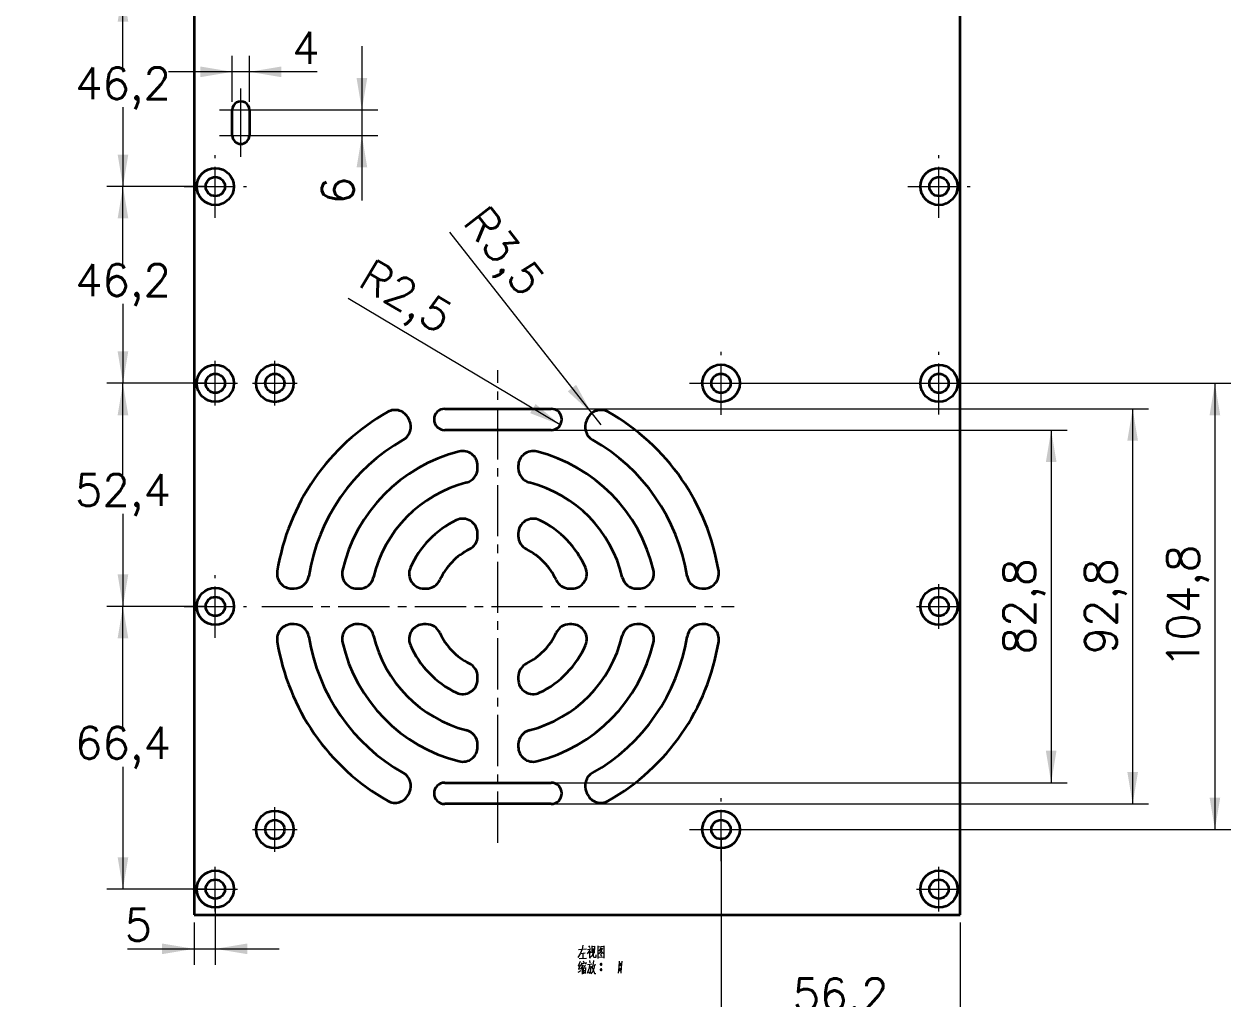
# Model space of a CAD drawing. Header units: millimetres. Extents: x -631 to 3210, y -446 to 2288.
# Drawn here: x 1202.4 to 1485.9, y 778.3 to 1007.2 of the extents above; entities that cross this region are included whole.
import ezdxf

# ---------------------------------------------------------------- set-up
doc = ezdxf.new("R2010")
doc.units = ezdxf.units.MM
doc.linetypes.add('点画线', pattern=[18, 12, -2, 2, -2])
doc.layers.get('0').update_dxf_attribs({"lineweight": 18})
doc.layers.add('中心线层', color=1, linetype='点画线', lineweight=18)
doc.layers.add('尺寸线层', color=3, linetype='Continuous', lineweight=18)
doc.styles.get("Standard").update_dxf_attribs({"font": 'txt.shx', "bigfont": 'gbcbig.shx'})
doc.dimstyles.get("Standard").update_dxf_attribs({"dimscale": 3, "dimtxt": 0.18, "dimasz": 0.18, "dimexe": 0.18, "dimexo": 0.0625, "dimgap": 0.09, "dimtad": 0, "dimtih": 1, "dimtoh": 1, "dimdec": 4, "dimzin": 0, "dimdsep": 46, "dimtxsty": 'Standard', "dimcen": 0.09, "dimdle": 0.36, "dimadec": 0, "dimazin": 0, "dimtfac": 1, "dimtdec": 4, "dimtofl": 0, "dimtmove": 0, "dimatfit": 3, "dimfxl": 0, "dimtolj": 1, "dimtzin": 0, "dimarcsym": 0})

# ---------------------------------------------------------------- blocks, each defined once
blk = doc.blocks.new('*X245')
at = {"layer": '尺寸线层', "linetype": 'Continuous'}
for points in [[(1366.15, 771.88), (1373.65, 770.63), (1373.65, 773.13)], [(1422.35, 771.88), (1414.85, 770.63), (1414.85, 773.13)]]:
    blk.add_hatch(color=0, dxfattribs=at).paths.add_polyline_path(points, flags=0)
at = {"layer": '尺寸线层', "color": 0, "linetype": 'Continuous'}
for p, q in [((1366.15, 816.21), (1366.15, 768.13)), ((1422.35, 796.21), (1422.35, 768.13)), ((1422.35, 771.88), (1366.15, 771.88))]:
    blk.add_line(p, q, dxfattribs=at)
at = {"layer": '尺寸线层', "color": 0, "insert": (1394.25, 778.22), "char_height": 7.5, "width": 45.7143, "attachment_point": 5}
blk.add_mtext('56,2', dxfattribs=at)
blk = doc.blocks.new('*X246')
at = {"layer": '尺寸线层', "linetype": 'Continuous'}
for points in [[(1482.17, 922.88), (1483.42, 915.38), (1480.92, 915.38)], [(1482.17, 818.08), (1483.42, 825.58), (1480.92, 825.58)]]:
    blk.add_hatch(color=0, dxfattribs=at).paths.add_polyline_path(points, flags=0)
at = {"layer": '尺寸线层', "color": 0, "linetype": 'Continuous'}
for p, q in [((1368.03, 922.88), (1485.92, 922.88)), ((1482.17, 922.88), (1482.17, 818.08)), ((1368.03, 818.08), (1485.92, 818.08))]:
    blk.add_line(p, q, dxfattribs=at)
at = {"layer": '尺寸线层', "color": 0, "insert": (1475.83, 870.48), "char_height": 7.5, "width": 57.8571, "attachment_point": 5, "rotation": 90}
blk.add_mtext('104,8', dxfattribs=at)
blk = doc.blocks.new('*X247')
at = {"layer": '尺寸线层', "linetype": 'Continuous'}
for points in [[(1462.85, 916.88), (1464.1, 909.38), (1461.6, 909.38)], [(1462.85, 824.08), (1464.1, 831.58), (1461.6, 831.58)]]:
    blk.add_hatch(color=0, dxfattribs=at).paths.add_polyline_path(points, flags=0)
at = {"layer": '尺寸线层', "color": 0, "linetype": 'Continuous'}
for p, q in [((1315.63, 916.88), (1466.6, 916.88)), ((1462.85, 916.88), (1462.85, 824.08)), ((1315.63, 824.08), (1466.6, 824.08))]:
    blk.add_line(p, q, dxfattribs=at)
at = {"layer": '尺寸线层', "color": 0, "insert": (1456.52, 870.48), "char_height": 7.5, "width": 45.7143, "attachment_point": 5, "rotation": 90}
blk.add_mtext('92,8', dxfattribs=at)
blk = doc.blocks.new('*X248')
at = {"layer": '尺寸线层', "linetype": 'Continuous'}
for points in [[(1443.71, 911.88), (1444.96, 904.38), (1442.46, 904.38)], [(1443.71, 829.08), (1444.96, 836.58), (1442.46, 836.58)]]:
    blk.add_hatch(color=0, dxfattribs=at).paths.add_polyline_path(points, flags=0)
at = {"layer": '尺寸线层', "color": 0, "linetype": 'Continuous'}
for p, q in [((1315.63, 911.88), (1447.46, 911.88)), ((1443.71, 911.88), (1443.71, 829.08)), ((1315.63, 829.08), (1447.46, 829.08))]:
    blk.add_line(p, q, dxfattribs=at)
at = {"layer": '尺寸线层', "color": 0, "insert": (1437.37, 870.48), "char_height": 7.5, "width": 45.7143, "attachment_point": 5, "rotation": 90}
blk.add_mtext('82,8', dxfattribs=at)
blk = doc.blocks.new('*X249')
at = {"layer": '尺寸线层', "linetype": 'Continuous'}
for points in [[(1242.35, 790.06), (1234.85, 791.31), (1234.85, 788.81)], [(1247.35, 790.06), (1254.85, 791.31), (1254.85, 788.81)]]:
    blk.add_hatch(color=0, dxfattribs=at).paths.add_polyline_path(points, flags=0)
at = {"layer": '尺寸线层', "color": 0, "linetype": 'Continuous'}
for p, q in [((1247.35, 802.21), (1247.35, 786.31)), ((1242.35, 796.21), (1242.35, 786.31)), ((1226.75, 790.06), (1262.35, 790.06))]:
    blk.add_line(p, q, dxfattribs=at)
at = {"layer": '尺寸线层', "color": 0, "insert": (1229.25, 795.69), "char_height": 7.5, "width": 15, "attachment_point": 5}
blk.add_mtext('5', dxfattribs=at)
blk = doc.blocks.new('*X250')
at = {"layer": '尺寸线层', "linetype": 'Continuous'}
for points in [[(1225.66, 870.48), (1224.41, 862.98), (1226.91, 862.98)], [(1225.66, 804.08), (1224.41, 811.58), (1226.91, 811.58)]]:
    blk.add_hatch(color=0, dxfattribs=at).paths.add_polyline_path(points, flags=0)
at = {"layer": '尺寸线层', "color": 0, "linetype": 'Continuous'}
for p, q in [((1245.48, 870.48), (1221.91, 870.48)), ((1225.66, 841.74), (1225.66, 870.48)), ((1225.66, 832.82), (1225.66, 804.08)), ((1245.48, 804.08), (1221.91, 804.08))]:
    blk.add_line(p, q, dxfattribs=at)
at = {"layer": '尺寸线层', "color": 0, "insert": (1225.66, 837.28), "char_height": 7.5, "width": 45.7143, "attachment_point": 5}
blk.add_mtext('66,4', dxfattribs=at)
blk = doc.blocks.new('*X251')
at = {"layer": '尺寸线层', "linetype": 'Continuous'}
for points in [[(1225.66, 922.88), (1224.41, 915.38), (1226.91, 915.38)], [(1225.66, 870.48), (1224.41, 877.98), (1226.91, 877.98)]]:
    blk.add_hatch(color=0, dxfattribs=at).paths.add_polyline_path(points, flags=0)
at = {"layer": '尺寸线层', "color": 0, "linetype": 'Continuous'}
for p, q in [((1245.48, 922.88), (1221.91, 922.88)), ((1225.66, 901.14), (1225.66, 922.88)), ((1225.66, 892.22), (1225.66, 870.48)), ((1245.48, 870.48), (1221.91, 870.48))]:
    blk.add_line(p, q, dxfattribs=at)
at = {"layer": '尺寸线层', "color": 0, "insert": (1225.66, 896.68), "char_height": 7.5, "width": 46.4286, "attachment_point": 5}
blk.add_mtext('52,4', dxfattribs=at)
blk = doc.blocks.new('*X252')
at = {"layer": '尺寸线层', "linetype": 'Continuous'}
for points in [[(1225.66, 969.08), (1224.41, 961.58), (1226.91, 961.58)], [(1225.66, 922.88), (1224.41, 930.38), (1226.91, 930.38)]]:
    blk.add_hatch(color=0, dxfattribs=at).paths.add_polyline_path(points, flags=0)
at = {"layer": '尺寸线层', "color": 0, "linetype": 'Continuous'}
for p, q in [((1245.48, 969.08), (1221.91, 969.08)), ((1225.66, 950.44), (1225.66, 969.08)), ((1225.66, 941.52), (1225.66, 922.88)), ((1245.48, 922.88), (1221.91, 922.88))]:
    blk.add_line(p, q, dxfattribs=at)
at = {"layer": '尺寸线层', "color": 0, "insert": (1225.66, 945.98), "char_height": 7.5, "width": 45.7143, "attachment_point": 5}
blk.add_mtext('46,2', dxfattribs=at)
blk = doc.blocks.new('*X253')
at = {"layer": '尺寸线层', "linetype": 'Continuous'}
for points in [[(1225.66, 1015.28), (1224.41, 1007.78), (1226.91, 1007.78)], [(1225.66, 969.08), (1224.41, 976.58), (1226.91, 976.58)]]:
    blk.add_hatch(color=0, dxfattribs=at).paths.add_polyline_path(points, flags=0)
at = {"layer": '尺寸线层', "color": 0, "linetype": 'Continuous'}
for p, q in [((1245.48, 1015.28), (1221.91, 1015.28)), ((1225.66, 996.64), (1225.66, 1015.28)), ((1225.66, 987.72), (1225.66, 969.08)), ((1245.48, 969.08), (1221.91, 969.08))]:
    blk.add_line(p, q, dxfattribs=at)
at = {"layer": '尺寸线层', "color": 0, "insert": (1225.66, 992.18), "char_height": 7.5, "width": 45.7143, "attachment_point": 5}
blk.add_mtext('46,2', dxfattribs=at)
blk = doc.blocks.new('*X256')
at = {"layer": '尺寸线层', "linetype": 'Continuous'}
for points in [[(1281.79, 987.08), (1283.04, 994.58), (1280.54, 994.58)], [(1281.79, 981.08), (1283.04, 973.58), (1280.54, 973.58)]]:
    blk.add_hatch(color=0, dxfattribs=at).paths.add_polyline_path(points, flags=0)
at = {"layer": '尺寸线层', "color": 0, "linetype": 'Continuous'}
for p, q in [((1281.79, 1002.08), (1281.79, 965.84)), ((1255.23, 987.08), (1285.54, 987.08)), ((1255.23, 981.08), (1285.54, 981.08))]:
    blk.add_line(p, q, dxfattribs=at)
at = {"layer": '尺寸线层', "color": 0, "insert": (1276.16, 968.16), "char_height": 7.5, "width": 15, "attachment_point": 5, "rotation": 90}
blk.add_mtext('6', dxfattribs=at)
blk = doc.blocks.new('*X257')
at = {"layer": '尺寸线层', "linetype": 'Continuous'}
for points in [[(1251.35, 996.03), (1243.85, 994.78), (1243.85, 997.28)], [(1255.35, 996.03), (1262.85, 994.78), (1262.85, 997.28)]]:
    blk.add_hatch(color=0, dxfattribs=at).paths.add_polyline_path(points, flags=0)
at = {"layer": '尺寸线层', "color": 0, "linetype": 'Continuous'}
for p, q in [((1251.35, 988.96), (1251.35, 999.78)), ((1255.35, 988.96), (1255.35, 999.78)), ((1271.31, 996.03), (1236.35, 996.03))]:
    blk.add_line(p, q, dxfattribs=at)
at = {"layer": '尺寸线层', "color": 0, "insert": (1268.63, 1001.65), "char_height": 7.5, "width": 15, "attachment_point": 5}
blk.add_mtext('4', dxfattribs=at)
blk = doc.blocks.new('*X264')
at = {"layer": '尺寸线层', "linetype": 'Continuous'}
blk.add_hatch(color=0, dxfattribs=at).paths.add_polyline_path([(1328.4, 913.1), (1321.32, 915.86), (1322.59, 918.01)], flags=0)
at = {"layer": '尺寸线层', "color": 0, "linetype": 'Continuous'}
blk.add_line((1328.4, 913.1), (1278.57, 942.77), dxfattribs=at)
at = {"layer": '尺寸线层', "color": 0, "linetype": 'Continuous', "insert": (1291.63, 942.37), "char_height": 7.5, "width": 45.7143, "attachment_point": 5, "rotation": 329.2353}
blk.add_mtext('R2,5', dxfattribs=at)
blk = doc.blocks.new('*X265')
at = {"layer": '尺寸线层', "linetype": 'Continuous'}
blk.add_hatch(color=0, dxfattribs=at).paths.add_polyline_path([(1335.76, 915.85), (1332.11, 922.52), (1330.14, 920.98)], flags=0)
at = {"layer": '尺寸线层', "color": 0, "linetype": 'Continuous'}
blk.add_line((1302.35, 958.35), (1337.92, 913.1), dxfattribs=at)
at = {"layer": '尺寸线层', "color": 0, "linetype": 'Continuous', "insert": (1314.39, 953.28), "char_height": 7.5, "width": 45.7143, "attachment_point": 5, "rotation": 308.1777}
blk.add_mtext('R3,5', dxfattribs=at)

msp = doc.modelspace()

# ---------------------------------------------------------------- linework, layer by layer
at = {"color": 7, "lineweight": 35}
for p, q in [((1242.351, 1140.08), (1242.351, 798.08)), ((1422.351, 798.08), (1422.351, 1140.08)), ((1301.251, 916.88), (1326.251, 916.88)), ((1326.251, 911.88), (1301.251, 911.88)), ((1301.251, 829.08), (1326.251, 829.08)), ((1326.251, 824.08), (1301.251, 824.08)), ((1242.351, 798.08), (1422.351, 798.08))]:
    msp.add_line(p, q, dxfattribs=at)
at = {"color": 7, "lineweight": 35, "ltscale": 0.15}
for p, q in [((1251.351, 981.08), (1251.351, 987.08)), ((1255.351, 987.08), (1255.351, 981.08))]:
    msp.add_line(p, q, dxfattribs=at)
at = {"color": 7, "lineweight": 35, "ltscale": 0.01253}
for p, q in [((1292.953, 914.155), (1292.738, 914.607)), ((1334.764, 914.607), (1334.549, 914.155))]:
    msp.add_line(p, q, dxfattribs=at)
at = {"color": 7, "lineweight": 35, "ltscale": 0.012893}
for p, q in [((1308.981, 902.943), (1308.981, 903.459)), ((1318.522, 903.459), (1318.522, 902.943))]:
    msp.add_line(p, q, dxfattribs=at)
at = {"color": 7, "lineweight": 35, "ltscale": 0.013929}
for p, q in [((1308.981, 887.029), (1308.981, 887.586)), ((1318.522, 887.586), (1318.522, 887.029)), ((1308.981, 853.375), (1308.981, 853.932)), ((1318.522, 853.932), (1318.522, 853.375))]:
    msp.add_line(p, q, dxfattribs=at)
at = {"color": 7, "lineweight": 35, "ltscale": 0.012659}
for p, q in [((1265.358, 874.669), (1265.865, 874.669)), ((1361.638, 874.669), (1362.144, 874.669)), ((1265.865, 866.291), (1265.358, 866.291)), ((1362.144, 866.291), (1361.638, 866.291))]:
    msp.add_line(p, q, dxfattribs=at)
at = {"color": 7, "lineweight": 35, "ltscale": 0.012842}
for p, q in [((1280.632, 874.669), (1281.146, 874.669)), ((1281.146, 866.291), (1280.632, 866.291))]:
    msp.add_line(p, q, dxfattribs=at)
at = {"color": 7, "lineweight": 35, "ltscale": 0.013708}
for p, q in [((1296.377, 874.669), (1296.925, 874.669)), ((1330.578, 874.669), (1331.126, 874.669)), ((1296.925, 866.291), (1296.377, 866.291)), ((1331.126, 866.291), (1330.578, 866.291))]:
    msp.add_line(p, q, dxfattribs=at)
at = {"color": 7, "lineweight": 35, "ltscale": 0.01283}
for p, q in [((1346.357, 874.669), (1346.87, 874.669)), ((1346.87, 866.291), (1346.357, 866.291))]:
    msp.add_line(p, q, dxfattribs=at)
at = {"color": 7, "lineweight": 35, "ltscale": 0.012894}
for p, q in [((1308.981, 837.502), (1308.981, 838.017)), ((1318.522, 838.017), (1318.522, 837.502))]:
    msp.add_line(p, q, dxfattribs=at)
at = {"color": 7, "lineweight": 35, "ltscale": 0.012531}
for p, q in [((1292.738, 826.353), (1292.953, 826.806)), ((1334.549, 826.806), (1334.764, 826.353))]:
    msp.add_line(p, q, dxfattribs=at)
at = {"color": 7, "lineweight": 13}
for points in [[(1333.717, 790.905), (1333.506, 789.96)], [(1333.052, 788.91), (1332.491, 788.035)], [(1332.701, 789.89), (1334.521, 790.03)], [(1333.506, 789.96), (1333.052, 788.91)], [(1333.191, 788.98), (1334.276, 789.085)], [(1333.717, 789.015), (1333.681, 787.825)], [(1335.396, 790.135), (1335.221, 789.645), (1334.731, 788.91)], [(1334.766, 789.925), (1335.326, 789.995)], [(1335.046, 790.8), (1335.326, 790.38)], [(1335.221, 789.645), (1335.221, 787.86)], [(1335.221, 789.47), (1335.536, 789.155)], [(1335.326, 787.86), (1335.606, 788.14)], [(1335.606, 788.14), (1335.851, 788.49)], [(1335.816, 790.765), (1335.816, 789.085)], [(1336.481, 790.59), (1335.816, 790.52)], [(1336.026, 789.12), (1335.851, 788.49)], [(1336.131, 790.17), (1336.026, 789.12)], [(1336.166, 788.14), (1336.166, 789.225)], [(1336.306, 788.035), (1336.166, 788.14)], [(1336.411, 789.015), (1336.481, 790.695)], [(1336.726, 788.665), (1336.726, 788.035)], [(1337.251, 790.8), (1337.251, 789.33), (1337.251, 787.825)], [(1337.251, 790.765), (1337.251, 789.365), (1337.251, 787.965)], [(1338.721, 790.625), (1337.251, 790.485)], [(1337.251, 788.07), (1338.616, 788.175)], [(1337.322, 788.875), (1337.811, 789.295)], [(1338.021, 790.345), (1337.461, 789.54)], [(1337.776, 789.785), (1338.476, 789.05)], [(1337.776, 788.7), (1338.126, 788.315)], [(1337.811, 789.995), (1338.266, 790.065)], [(1337.811, 789.295), (1338.021, 789.575)], [(1337.881, 789.085), (1338.126, 788.805)], [(1338.021, 789.575), (1338.371, 790.205)], [(1338.476, 789.05), (1338.651, 789.085)], [(1338.686, 787.895), (1338.686, 788), (1338.616, 788.175)], [(1338.686, 788), (1338.686, 789.365), (1338.721, 790.765)], [(1333.016, 786.04), (1332.596, 785.9)], [(1333.086, 787.055), (1332.631, 785.97)], [(1332.666, 785.27), (1333.191, 785.445)], [(1333.157, 786.285), (1332.701, 785.27)], [(1332.806, 787.79), (1334.521, 787.895)], [(1333.471, 785.76), (1333.157, 785.27)], [(1333.401, 786.74), (1333.296, 786.18)], [(1333.401, 786.6), (1334.451, 786.74)], [(1333.646, 786.32), (1333.471, 785.76)], [(1333.506, 785.83), (1333.506, 784.115)], [(1333.717, 786.04), (1334.416, 786.145)], [(1333.786, 787.23), (1333.961, 786.845)], [(1333.786, 785.62), (1333.822, 784.22)], [(1333.786, 785.515), (1334.311, 785.585)], [(1334.032, 786.075), (1333.961, 785.515)], [(1334.346, 785.69), (1334.276, 784.29)], [(1334.486, 786.845), (1334.346, 786.39)], [(1335.256, 786.46), (1335.151, 785.55), (1335.046, 785.13), (1334.731, 784.255)], [(1334.766, 786.39), (1335.816, 786.53)], [(1335.572, 785.97), (1335.467, 785.13), (1335.326, 784.29), (1335.116, 784.57)], [(1335.186, 785.795), (1335.572, 785.865)], [(1335.256, 787.3), (1335.361, 786.74)], [(1335.956, 785.97), (1335.782, 785.41)], [(1335.886, 785.725), (1336.447, 784.29)], [(1336.096, 786.6), (1335.956, 785.97)], [(1336.236, 785.34), (1335.956, 784.71)], [(1336.026, 786.215), (1336.726, 786.355)], [(1336.166, 787.335), (1336.096, 786.6)], [(1336.447, 786.285), (1336.236, 785.34)], [(1336.726, 788.035), (1336.306, 788.035)], [(1337.776, 786.425), (1338.161, 786.425)], [(1337.811, 786.53), (1338.126, 786.53)], [(1337.811, 786.285), (1338.126, 786.285)], [(1337.811, 785.27), (1338.126, 785.27)], [(1342.221, 787.16), (1342.116, 785.76), (1342.011, 784.36)], [(1342.221, 786.425), (1342.606, 786.425)], [(1342.256, 786.53), (1342.572, 786.53)], [(1342.256, 786.285), (1342.572, 786.285)], [(1342.256, 785.27), (1342.572, 785.27)], [(1342.816, 787.16), (1342.711, 785.76), (1342.606, 784.36)], [(1332.561, 784.605), (1333.261, 784.99)], [(1333.822, 784.955), (1334.206, 785.025)], [(1334.276, 784.465), (1333.856, 784.395)], [(1335.956, 784.71), (1335.572, 784.185)], [(1336.447, 784.29), (1336.761, 784.29)], [(1337.776, 785.165), (1338.161, 785.165)], [(1337.811, 785.025), (1338.126, 785.025)], [(1342.221, 785.165), (1342.606, 785.165)], [(1342.256, 785.025), (1342.572, 785.025)]]:
    msp.add_lwpolyline(points, dxfattribs=at)
for points in [[(1337.881, 786.215), (1338.056, 786.215), (1338.161, 786.32), (1338.161, 786.495), (1338.056, 786.6), (1337.881, 786.6), (1337.776, 786.495), (1337.776, 786.32)], [(1337.881, 784.955), (1338.056, 784.955), (1338.161, 785.06), (1338.161, 785.235), (1338.056, 785.34), (1337.881, 785.34), (1337.776, 785.235), (1337.776, 785.06)], [(1342.326, 786.215), (1342.501, 786.215), (1342.606, 786.32), (1342.606, 786.495), (1342.501, 786.6), (1342.326, 786.6), (1342.221, 786.495), (1342.221, 786.32)], [(1342.326, 784.955), (1342.501, 784.955), (1342.606, 785.06), (1342.606, 785.235), (1342.501, 785.34), (1342.326, 785.34), (1342.221, 785.235), (1342.221, 785.06)]]:
    msp.add_lwpolyline(points, close=True, dxfattribs=at)
at = {"color": 7, "lineweight": 35}
for centre, radius in [((1247.351, 969.08), 4.35), ((1417.351, 969.08), 4.35), ((1247.351, 969.08), 2.25), ((1417.351, 969.08), 2.25), ((1247.351, 922.88), 4.35), ((1261.351, 922.88), 4.4), ((1366.151, 922.88), 4.4), ((1417.351, 922.88), 4.35), ((1247.351, 922.88), 2.25), ((1261.351, 922.88), 2.25), ((1366.151, 922.88), 2.25), ((1417.351, 922.88), 2.25), ((1247.351, 870.48), 4.35), ((1417.351, 870.48), 4.35), ((1247.351, 870.48), 2.25), ((1417.351, 870.48), 2.25), ((1261.351, 818.08), 4.4), ((1366.151, 818.08), 4.4), ((1261.351, 818.08), 2.25), ((1366.151, 818.08), 2.25), ((1247.351, 804.08), 4.35), ((1417.351, 804.08), 4.35), ((1247.351, 804.08), 2.25), ((1417.351, 804.08), 2.25)]:
    msp.add_circle(centre, radius, dxfattribs=at)
for centre, radius, start, end in [((1253.351, 987.08), 2, 360, 180.00001), ((1253.351, 981.08), 2, 180.00001, 0.00001), ((1313.751, 870.48), 52.5, 119.55984, 170.97205), ((1289.578, 913.102), 3.5, 25.4638, 119.55984), ((1301.251, 914.38), 2.5, 90, 270), ((1326.251, 914.38), 2.5, 270, 90), ((1337.925, 913.102), 3.5, 60.44016, 154.5362), ((1313.751, 870.48), 52.5, 9.02794, 60.44016), ((1289.794, 912.65), 3.5, 299.60214, 25.4638), ((1337.709, 912.65), 3.5, 154.5362, 240.39786), ((1313.751, 870.48), 45, 119.60214, 170.87819), ((1313.751, 870.48), 45, 9.1218, 60.39786), ((1313.751, 870.48), 37.5, 104.07893, 166.92985), ((1305.481, 903.459), 3.5, 0, 104.07893), ((1322.022, 903.459), 3.5, 75.92108, 180.00001), ((1313.751, 870.48), 37.5, 13.07015, 75.92108), ((1305.481, 902.943), 3.5, 284.29349, 0), ((1322.022, 902.943), 3.5, 180.00001, 255.70651), ((1313.751, 870.48), 30, 104.29349, 166.73124), ((1313.751, 870.48), 30, 13.26876, 75.70651), ((1313.751, 870.48), 22.5, 115.80466, 156.12903), ((1305.481, 887.586), 3.5, 0, 115.80466), ((1322.022, 887.586), 3.5, 64.19534, 180.00001), ((1313.751, 870.48), 22.5, 23.87098, 64.19534), ((1305.481, 887.029), 3.5, 296.55581, 360), ((1322.022, 887.029), 3.5, 180.00001, 243.4442), ((1313.751, 870.48), 15, 116.5558, 155.44191), ((1313.751, 870.48), 15, 24.5581, 63.44419), ((1280.632, 878.169), 3.5, 166.92985, 270), ((1296.377, 878.169), 3.5, 156.12903, 270), ((1331.126, 878.169), 3.5, 270, 23.87098), ((1346.87, 878.169), 3.5, 270, 13.07015), ((1265.358, 878.169), 3.5, 170.97205, 270), ((1265.865, 878.169), 3.5, 270, 350.87819), ((1281.146, 878.169), 3.5, 270, 346.73123), ((1296.925, 878.169), 3.5, 270, 335.4419), ((1330.578, 878.169), 3.5, 204.55809, 270), ((1346.357, 878.169), 3.5, 193.26876, 270), ((1361.638, 878.169), 3.5, 189.12181, 270), ((1362.144, 878.169), 3.5, 270, 9.02794), ((1265.358, 862.791), 3.5, 90, 189.02795), ((1265.865, 862.791), 3.5, 9.1218, 90), ((1280.632, 862.791), 3.5, 90, 193.07015), ((1281.146, 862.791), 3.5, 13.26876, 90), ((1296.377, 862.791), 3.5, 90, 203.87098), ((1296.925, 862.791), 3.5, 24.5581, 90), ((1330.578, 862.791), 3.5, 90, 155.44191), ((1331.126, 862.791), 3.5, 336.12902, 90), ((1346.357, 862.791), 3.5, 90, 166.73124), ((1346.87, 862.791), 3.5, 346.92985, 90), ((1361.638, 862.791), 3.5, 90, 170.87819), ((1362.144, 862.791), 3.5, 350.97206, 90), ((1313.751, 870.48), 52.5, 189.02795, 240.44016), ((1313.751, 870.48), 45, 189.12181, 240.39786), ((1313.751, 870.48), 37.5, 193.07015, 255.92107), ((1313.751, 870.48), 30, 193.26876, 255.70651), ((1313.751, 870.48), 15, 204.55809, 243.4442), ((1313.751, 870.48), 15, 296.55581, 335.4419), ((1313.751, 870.48), 30, 284.29349, 346.73124), ((1313.751, 870.48), 37.5, 284.07892, 346.92985), ((1313.751, 870.48), 45, 299.60214, 350.8782), ((1313.751, 870.48), 52.5, 299.55984, 350.97206), ((1313.751, 870.48), 22.5, 203.87097, 244.19534), ((1313.751, 870.48), 22.5, 295.80466, 336.12902), ((1305.481, 853.932), 3.5, 0, 63.44419), ((1322.022, 853.932), 3.5, 116.5558, 180.00001), ((1305.481, 853.375), 3.5, 244.19534, 0), ((1322.022, 853.375), 3.5, 180.00001, 295.80466), ((1305.481, 838.017), 3.5, 0, 75.70651), ((1322.022, 838.017), 3.5, 104.29349, 179.99999), ((1305.481, 837.502), 3.5, 255.92107, 0), ((1322.022, 837.502), 3.5, 180.00001, 284.07892), ((1289.794, 828.311), 3.5, 334.5362, 60.39786), ((1337.709, 828.311), 3.5, 119.60214, 205.4638), ((1301.251, 826.58), 2.5, 90, 270), ((1326.251, 826.58), 2.5, 270, 90), ((1289.578, 827.858), 3.5, 240.44016, 334.5362), ((1337.925, 827.858), 3.5, 205.4638, 299.55984)]:
    msp.add_arc(centre, radius, start, end, dxfattribs=at)
at = {"layer": '中心线层'}
for p, q in [((1253.351, 982.08), (1253.351, 992.08)), ((1248.351, 987.08), (1258.351, 987.08)), ((1253.351, 976.08), (1253.351, 986.08)), ((1248.351, 981.08), (1258.351, 981.08)), ((1247.351, 961.73), (1247.351, 976.43)), ((1417.351, 961.73), (1417.351, 976.43)), ((1240.001, 969.08), (1254.701, 969.08)), ((1410.001, 969.08), (1424.701, 969.08)), ((1366.151, 915.48), (1366.151, 930.28)), ((1417.351, 915.53), (1417.351, 930.23)), ((1247.351, 917.63), (1247.351, 928.13)), ((1261.351, 917.63), (1261.351, 928.13)), ((1313.751, 814.98), (1313.751, 925.98)), ((1242.101, 922.88), (1252.601, 922.88)), ((1256.101, 922.88), (1266.601, 922.88)), ((1358.751, 922.88), (1373.551, 922.88)), ((1410.001, 922.88), (1424.701, 922.88)), ((1247.351, 863.13), (1247.351, 877.83)), ((1417.351, 865.23), (1417.351, 875.73)), ((1240.001, 870.48), (1254.701, 870.48)), ((1258.251, 870.48), (1369.251, 870.48)), ((1412.101, 870.48), (1422.601, 870.48)), ((1366.151, 810.68), (1366.151, 825.48)), ((1261.351, 812.83), (1261.351, 823.33)), ((1256.101, 818.08), (1266.601, 818.08)), ((1358.751, 818.08), (1373.551, 818.08)), ((1247.351, 798.83), (1247.351, 809.33)), ((1417.351, 798.83), (1417.351, 809.33)), ((1242.101, 804.08), (1252.601, 804.08)), ((1412.101, 804.08), (1422.601, 804.08))]:
    msp.add_line(p, q, dxfattribs=at)

# ---------------------------------------------------------------- dimensions: what is measured, and where the dimension line sits
at = {"layer": '尺寸线层'}
for base, p1, p2, override, picture, middle in [((1225.66, 1015.28), (1247.351, 969.08), (1247.351, 1015.28), {"dimtxt": 2.5, "dimasz": 2.5, "dimexe": 1.25, "dimexo": 0.625, "dimgap": 0.625, "dimtad": 1, "dimdec": 2, "dimzin": 8, "dimdsep": 44, "dimsah": 1, "dimdle": 5, "dimtdec": 2, "dimtofl": 1, "dimatfit": 0, "dimtfill": 1, "dimtzin": 8}, '*X253', (1225.66, 992.18)), ((1225.66, 969.08), (1247.351, 922.88), (1247.351, 969.08), {"dimtxt": 2.5, "dimasz": 2.5, "dimexe": 1.25, "dimexo": 0.625, "dimgap": 0.625, "dimtad": 1, "dimdec": 2, "dimzin": 8, "dimdsep": 44, "dimsah": 1, "dimdle": 5, "dimtdec": 2, "dimtofl": 1, "dimatfit": 0, "dimtfill": 1, "dimtzin": 8}, '*X252', (1225.66, 945.98)), ((1225.66, 922.88), (1247.351, 870.48), (1247.351, 922.88), {"dimtxt": 2.5, "dimasz": 2.5, "dimexe": 1.25, "dimexo": 0.625, "dimgap": 0.625, "dimtad": 1, "dimdec": 2, "dimzin": 8, "dimdsep": 44, "dimsah": 1, "dimdle": 5, "dimtdec": 2, "dimtofl": 1, "dimatfit": 0, "dimtfill": 1, "dimtzin": 8}, '*X251', (1225.66, 896.68)), ((1482.17, 818.08), (1366.151, 922.88), (1366.151, 818.08), {"dimtxt": 2.5, "dimasz": 2.5, "dimexe": 1.25, "dimexo": 0.625, "dimgap": 0.625, "dimtad": 1, "dimtih": 0, "dimtoh": 0, "dimdec": 2, "dimzin": 8, "dimdsep": 44, "dimsah": 1, "dimdle": 5, "dimtdec": 2, "dimtofl": 1, "dimatfit": 0, "dimtfill": 1, "dimtzin": 8}, '*X246', (1482.17, 870.48)), ((1462.855, 824.08), (1313.751, 916.88), (1313.751, 824.08), {"dimtxt": 2.5, "dimasz": 2.5, "dimexe": 1.25, "dimexo": 0.625, "dimgap": 0.625, "dimtad": 1, "dimtih": 0, "dimtoh": 0, "dimdec": 2, "dimzin": 8, "dimdsep": 44, "dimsah": 1, "dimdle": 5, "dimtdec": 2, "dimtofl": 1, "dimatfit": 0, "dimtfill": 1, "dimtzin": 8}, '*X247', (1462.855, 870.48)), ((1443.709, 829.08), (1313.751, 911.88), (1313.751, 829.08), {"dimtxt": 2.5, "dimasz": 2.5, "dimexe": 1.25, "dimexo": 0.625, "dimgap": 0.625, "dimtad": 1, "dimtih": 0, "dimtoh": 0, "dimdec": 2, "dimzin": 8, "dimdsep": 44, "dimsah": 1, "dimdle": 5, "dimtdec": 2, "dimtofl": 1, "dimatfit": 0, "dimtfill": 1, "dimtzin": 8}, '*X248', (1443.709, 870.48)), ((1225.66, 870.48), (1247.351, 804.08), (1247.351, 870.48), {"dimtxt": 2.5, "dimasz": 2.5, "dimexe": 1.25, "dimexo": 0.625, "dimgap": 0.625, "dimtad": 1, "dimdec": 2, "dimzin": 8, "dimdsep": 44, "dimsah": 1, "dimdle": 5, "dimtdec": 2, "dimtofl": 1, "dimatfit": 0, "dimtfill": 1, "dimtzin": 8}, '*X250', (1225.66, 837.28))]:
    dim = msp.add_linear_dim(base=base, p1=p1, p2=p2, angle=90, dimstyle='Standard', override=override, dxfattribs=at)
    dim.commit()
    dim.dimension.update_dxf_attribs({"geometry": picture, "text_midpoint": middle})
for base, p1, p2, picture, middle in [((1251.351, 996.026), (1255.351, 987.08), (1251.351, 987.08), '*X257', (1268.63, 996.026)), ((1247.351, 790.063), (1242.351, 798.08), (1247.351, 804.08), '*X249', (1229.251, 790.063))]:
    dim = msp.add_linear_dim(base=base, p1=p1, p2=p2, dimstyle='Standard', override={"dimtxt": 2.5, "dimasz": 2.5, "dimexe": 1.25, "dimexo": 0.625, "dimgap": 0.625, "dimtad": 1, "dimtih": 0, "dimtoh": 0, "dimdec": 2, "dimzin": 8, "dimdsep": 44, "dimsah": 1, "dimdle": 5, "dimtdec": 2, "dimtofl": 1, "dimatfit": 0, "dimtfill": 1, "dimtzin": 8}, dxfattribs=at)
    dim.commit()
    dim.dimension.update_dxf_attribs({"geometry": picture, "text_midpoint": middle, "dimtype": 160})
dim = msp.add_linear_dim(base=(1281.787, 981.08), p1=(1253.351, 987.08), p2=(1253.351, 981.08), angle=90, dimstyle='Standard', override={"dimtxt": 2.5, "dimasz": 2.5, "dimexe": 1.25, "dimexo": 0.625, "dimgap": 0.625, "dimtad": 1, "dimtih": 0, "dimtoh": 0, "dimdec": 2, "dimzin": 8, "dimdsep": 44, "dimsah": 1, "dimdle": 5, "dimtdec": 2, "dimtofl": 1, "dimatfit": 0, "dimtfill": 1, "dimtzin": 8}, dxfattribs=at)
dim.commit()
dim.dimension.update_dxf_attribs({"geometry": '*X256', "text_midpoint": (1281.787, 968.159), "dimtype": 160})
for center, mpoint, picture, middle in [((1337.925, 913.102), (1335.761, 915.854), '*X265', (1309.411, 949.365)), ((1326.251, 914.38), (1328.399, 913.101), '*X264', (1288.388, 936.92))]:
    dim = msp.add_radius_dim(center=center, mpoint=mpoint, dimstyle='Standard', override={"dimtxt": 2.5, "dimasz": 2.5, "dimexe": 1.25, "dimexo": 0.625, "dimgap": 0.625, "dimtad": 1, "dimtih": 0, "dimtoh": 0, "dimdec": 2, "dimzin": 8, "dimdsep": 44, "dimpost": 'R<>', "dimsah": 1, "dimdle": 5, "dimtdec": 2, "dimtofl": 1, "dimatfit": 0, "dimtfill": 1, "dimtzin": 8}, dxfattribs=at)
    dim.commit()
    dim.dimension.update_dxf_attribs({"geometry": picture, "text_midpoint": middle, "dimtype": 164})
dim = msp.add_linear_dim(base=(1366.151, 771.881), p1=(1422.351, 798.08), p2=(1366.151, 818.08), dimstyle='Standard', override={"dimtxt": 2.5, "dimasz": 2.5, "dimexe": 1.25, "dimexo": 0.625, "dimgap": 0.625, "dimtad": 1, "dimtih": 0, "dimtoh": 0, "dimdec": 2, "dimzin": 8, "dimdsep": 44, "dimsah": 1, "dimdle": 5, "dimtdec": 2, "dimtofl": 1, "dimatfit": 0, "dimtfill": 1, "dimtzin": 8}, dxfattribs=at)
dim.commit()
dim.dimension.update_dxf_attribs({"geometry": '*X245', "text_midpoint": (1394.251, 771.881)})

doc.saveas('drawing.dxf')
